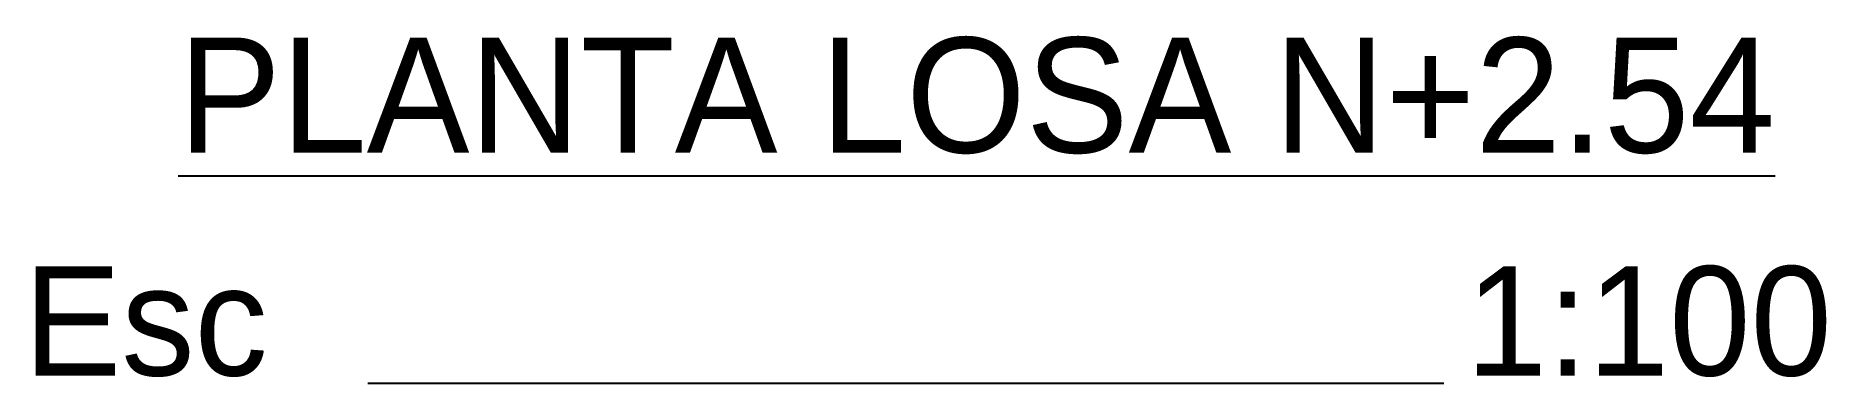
# Model space of a CAD drawing. Extents: x -0.84 to 0.72, y -0.15 to 0.15.
import ezdxf
from ezdxf.enums import TextEntityAlignment as Align

# ---------------------------------------------------------------- set-up
doc = ezdxf.new("R2010")
doc.units = 0
doc.layers.get('0').update_dxf_attribs({"linetype": 'CONTINUOUS'})
doc.layers.add('LEYENDAS', color=6, linetype='CONTINUOUS')

msp = doc.modelspace()

# ---------------------------------------------------------------- linework, layer by layer
at = {"color": 0}
msp.add_line((-0.5486, -0.1515), (0.3854, -0.1515), dxfattribs=at)

# ---------------------------------------------------------------- texts
for s, p in [('Esc', (-0.8473, -0.1449)), ('1:100', (0.4045, -0.1449))]:
    msp.add_text(s, height=0.09497, dxfattribs=at).set_placement(p)
at = {"layer": 'LEYENDAS', "color": 0}
msp.add_text('%%uPLANTA LOSA N+2.54%%u', height=0.1, dxfattribs=at).set_placement((-0.0201, 0.0487), align=Align.CENTER)

doc.saveas('drawing.dxf')
